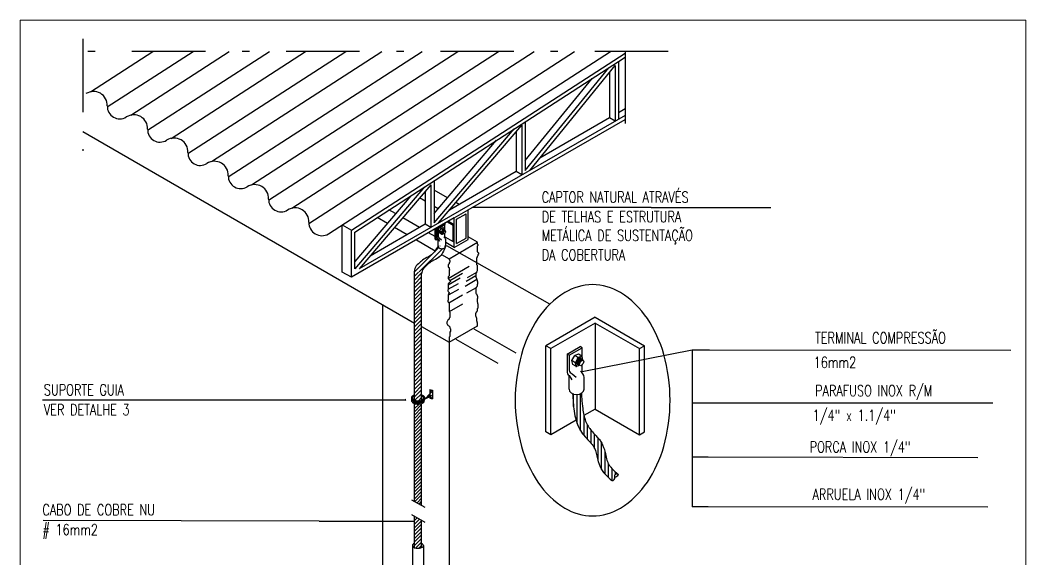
# Model space of a CAD drawing. Header units: inches. Extents: x 462047 to 462370, y 9198028 to 9198209.
# Drawn here: x 462356.12 to 462369.82, y 9198173.68 to 9198181.01 of the extents above; entities that cross this region are included whole.
import ezdxf

# ---------------------------------------------------------------- set-up
doc = ezdxf.new("R2010")
doc.units = ezdxf.units.IN
doc.header["$MEASUREMENT"] = 0
doc.linetypes.add('DASHDOTX2', pattern=[2, 1, -0.5, 0, -0.5])
for name, color, linetype in [('15', 1, 'Continuous'), ('25', 2, 'Continuous'), ('C02', 2, 'Continuous')]:
    doc.layers.add(name, color=color, linetype=linetype)
doc.layers.add('I-LIN_CHAMADA', color=9, linetype='Continuous', lineweight=9)
doc.styles.add('25CL', font='ROMANS.shx', dxfattribs={"height": 2.5})

msp = doc.modelspace()

# ---------------------------------------------------------------- hatches: boundary and pattern name
h = msp.add_hatch()
h.set_pattern_fill('ANSI31', color=256, scale=0.015, style=0)
h.set_pattern_definition([(45, (462286.71007, 9198119.77594), (-0.03367596, 0.03367596), [])])
edge = h.paths.add_edge_path()
edge.add_spline(control_points=[(462361.861, 9198177.823), (462361.883, 9198177.853), (462361.9, 9198177.889), (462361.916, 9198177.926)], knot_values=[0, 0, 0, 0, 1.886403, 1.886403, 1.886403, 1.886403], degree=3, periodic=0)
edge.add_ellipse((462361.866, 9198177.937), major_axis=(-0.0526, 0), ratio=0.708671, start_angle=0, end_angle=180, ccw=False)
edge.add_spline(control_points=[(462361.813, 9198177.937), (462361.801, 9198177.915), (462361.789, 9198177.893), (462361.775, 9198177.872)], knot_values=[0, 0, 0, 0, 1.216225, 1.216225, 1.216225, 1.216225], degree=3, periodic=0)
edge.add_spline(control_points=[(462361.775, 9198177.872), (462361.761, 9198177.851), (462361.723, 9198177.806), (462361.615, 9198177.765), (462361.554, 9198177.703), (462361.517, 9198177.665)], knot_values=[1.216225, 1.216225, 1.216225, 1.216225, 2.495653, 4.199074, 6.793347, 6.793347, 6.793347, 6.793347], degree=3, periodic=0)
edge.add_arc((462361.613, 9198177.593), 0.12, 142.735, 180)
edge.add_line((462361.493, 9198177.593), (462361.493, 9198177.587))
edge.add_line((462361.493, 9198177.587), (462361.592, 9198177.581))
edge.add_arc((462361.709, 9198177.557), 0.12, 142.735, 168.3404, ccw=False)
edge.add_spline(control_points=[(462361.614, 9198177.629), (462361.65, 9198177.666), (462361.711, 9198177.728), (462361.814, 9198177.768), (462361.85, 9198177.807), (462361.861, 9198177.823)], knot_values=[1.886403, 1.886403, 1.886403, 1.886403, 4.480676, 6.184097, 7.189229, 7.189229, 7.189229, 7.189229], degree=3, periodic=0)
h = msp.add_hatch()
h.set_pattern_fill('ANSI31', color=256, scale=0.015, angle=45, style=0)
h.set_pattern_definition([(90, (462286.64865, 9198120.358043), (-0.047625, 1e-17), [])])
edge = h.paths.add_edge_path()
edge.add_spline(control_points=[(462363.8, 9198175.626), (462363.799, 9198175.628), (462363.799, 9198175.63), (462363.792, 9198175.661), (462363.787, 9198175.692), (462363.776, 9198175.768), (462363.772, 9198175.814), (462363.767, 9198175.884), (462363.766, 9198175.908), (462363.764, 9198175.931)], knot_values=[0.035275, 0.035275, 0.035275, 0.035275, 0.144532, 0.144532, 1.839199, 1.839199, 4.284583, 4.284583, 5.471999, 5.471999, 5.471999, 5.471999], degree=3, periodic=0)
edge.add_ellipse((462363.699, 9198175.987), major_axis=(-0.102, 0), ratio=0.708671, start_angle=57.5485, end_angle=129.7624, ccw=False)
edge.add_spline(control_points=[(462363.645, 9198175.926), (462363.65, 9198175.847), (462363.657, 9198175.726), (462363.681, 9198175.605), (462363.692, 9198175.564)], knot_values=[0, 0, 0, 0, 3.980117, 6.065728, 6.065728, 6.065728, 6.065728], degree=3, periodic=0)
edge.add_spline(control_points=[(462363.692, 9198175.564), (462363.704, 9198175.523), (462363.744, 9198175.417), (462363.838, 9198175.31), (462363.979, 9198175.166), (462363.976, 9198174.926), (462364.116, 9198174.798), (462364.181, 9198174.741)], knot_values=[6.065728, 6.065728, 6.065728, 6.065728, 8.162369, 11.726694, 13.110325, 18.108707, 22.283987, 22.283987, 22.283987, 22.283987], degree=3, periodic=0)
edge.add_arc((462364.185, 9198174.776), 0.0351, 264.8281, 380.4869)
edge.add_arc((462364.248, 9198174.8), 0.0323, 49.6337, 200.4869, ccw=False)
edge.add_spline(control_points=[(462364.269, 9198174.824), (462364.26, 9198174.832), (462364.252, 9198174.839), (462364.212, 9198174.875), (462364.184, 9198174.901), (462364.155, 9198174.937), (462364.147, 9198174.946), (462364.138, 9198174.961), (462364.136, 9198174.965), (462364.131, 9198174.975), (462364.128, 9198174.979), (462364.124, 9198174.99), (462364.121, 9198174.996), (462364.111, 9198175.025), (462364.105, 9198175.053), (462364.09, 9198175.118), (462364.082, 9198175.154), (462364.062, 9198175.209), (462364.055, 9198175.225), (462364.043, 9198175.249), (462364.039, 9198175.257), (462364.03, 9198175.273), (462364.024, 9198175.281), (462364.008, 9198175.304), (462363.997, 9198175.317), (462363.98, 9198175.336), (462363.973, 9198175.343), (462363.961, 9198175.356), (462363.955, 9198175.362), (462363.943, 9198175.375), (462363.936, 9198175.382), (462363.91, 9198175.411), (462363.893, 9198175.432), (462363.87, 9198175.462), (462363.863, 9198175.473), (462363.85, 9198175.493), (462363.845, 9198175.503), (462363.833, 9198175.525), (462363.828, 9198175.537), (462363.814, 9198175.574), (462363.806, 9198175.599), (462363.8, 9198175.626)], knot_values=[5.471999, 5.471999, 5.471999, 5.471999, 6.012781, 6.012781, 8.184458, 8.184458, 9.045426, 9.045426, 9.47591, 9.47591, 9.906394, 9.906394, 10.426821, 10.426821, 12.024227, 12.024227, 13.621633, 13.621633, 14.255544, 14.255544, 14.572499, 14.572499, 14.889455, 14.889455, 15.516431, 15.516431, 15.942256, 15.942256, 16.36808, 16.36808, 16.890298, 16.890298, 18.437749, 18.437749, 19.211475, 19.211475, 19.9852, 19.9852, 20.870541, 20.870541, 22.45595, 22.45595, 22.45595, 22.45595], degree=3, periodic=0)
h = msp.add_hatch()
h.set_pattern_fill('ANSI31', color=256, scale=0.0108, style=0)
h.set_pattern_definition([(45, (462286.843524, 9198116.95644), (-0.024246692, 0.024246692), [])])
edge = h.paths.add_edge_path()
edge.add_line((462361.589, 9198174.2), (462361.493, 9198174.255))
edge.add_line((462361.493, 9198174.255), (462361.493, 9198173.828))
edge.add_ellipse((462361.539, 9198173.858), major_axis=(-0.075, 0), ratio=0.509872, start_angle=411.839, end_angle=491.867)
edge.add_line((462361.589, 9198173.829), (462361.589, 9198174.2))

# ---------------------------------------------------------------- linework, layer by layer
at = {"linetype": 'Continuous'}
for p, q in [((462361.493, 9198177.578), (462361.496, 9198177.582)), ((462361.493, 9198177.525), (462361.549, 9198177.582)), ((462361.493, 9198177.472), (462361.589, 9198177.569)), ((462361.493, 9198177.419), (462361.589, 9198177.516)), ((462361.493, 9198177.366), (462361.589, 9198177.463)), ((462361.493, 9198177.313), (462361.589, 9198177.409)), ((462361.493, 9198177.26), (462361.589, 9198177.356)), ((462361.493, 9198177.207), (462361.589, 9198177.303)), ((462361.493, 9198177.154), (462361.589, 9198177.25)), ((462361.493, 9198177.101), (462361.589, 9198177.197)), ((462361.493, 9198177.048), (462361.589, 9198177.144)), ((462361.493, 9198176.995), (462361.589, 9198177.091)), ((462361.493, 9198176.942), (462361.589, 9198177.038)), ((462361.493, 9198176.889), (462361.589, 9198176.985)), ((462361.493, 9198176.836), (462361.589, 9198176.932)), ((462361.493, 9198176.783), (462361.589, 9198176.879)), ((462361.493, 9198176.73), (462361.589, 9198176.826)), ((462361.493, 9198176.677), (462361.589, 9198176.773)), ((462361.493, 9198176.624), (462361.589, 9198176.72)), ((462361.493, 9198176.571), (462361.589, 9198176.667)), ((462361.493, 9198176.518), (462361.589, 9198176.614)), ((462361.493, 9198176.465), (462361.588, 9198176.56)), ((462361.493, 9198176.412), (462361.589, 9198176.507)), ((462361.493, 9198176.358), (462361.589, 9198176.455)), ((462361.493, 9198176.305), (462361.589, 9198176.402)), ((462361.493, 9198176.252), (462361.589, 9198176.349)), ((462361.493, 9198176.199), (462361.589, 9198176.296)), ((462361.493, 9198176.146), (462361.589, 9198176.243)), ((462361.493, 9198176.093), (462361.589, 9198176.19)), ((462361.493, 9198176.04), (462361.589, 9198176.137)), ((462361.493, 9198175.987), (462361.589, 9198176.084)), ((462361.493, 9198175.934), (462361.589, 9198176.031)), ((462361.493, 9198175.881), (462361.589, 9198175.978)), ((462361.499, 9198175.835), (462361.589, 9198175.925)), ((462361.546, 9198175.829), (462361.589, 9198175.872)), ((462361.493, 9198175.776), (462361.505, 9198175.788)), ((462361.493, 9198175.722), (462361.555, 9198175.784))]:
    msp.add_line(p, q, dxfattribs=at)
at = {"color": 0}
for p, q in [((462361.493, 9198175.68), (462361.589, 9198175.776)), ((462361.493, 9198175.634), (462361.589, 9198175.731)), ((462361.493, 9198175.589), (462361.589, 9198175.685)), ((462361.493, 9198175.543), (462361.589, 9198175.64)), ((462361.493, 9198175.498), (462361.589, 9198175.594)), ((462361.493, 9198175.452), (462361.589, 9198175.549)), ((462361.493, 9198175.407), (462361.589, 9198175.503)), ((462361.493, 9198175.361), (462361.589, 9198175.457)), ((462361.493, 9198175.315), (462361.589, 9198175.412)), ((462361.493, 9198175.27), (462361.589, 9198175.366)), ((462361.493, 9198175.224), (462361.589, 9198175.321)), ((462361.493, 9198175.179), (462361.589, 9198175.275)), ((462361.493, 9198175.133), (462361.589, 9198175.23)), ((462361.493, 9198175.088), (462361.589, 9198175.184)), ((462361.493, 9198175.042), (462361.589, 9198175.139)), ((462361.493, 9198174.997), (462361.589, 9198175.093)), ((462361.493, 9198174.951), (462361.589, 9198175.047)), ((462361.493, 9198174.905), (462361.589, 9198175.002)), ((462361.493, 9198174.814), (462361.589, 9198174.911)), ((462361.493, 9198174.769), (462361.589, 9198174.865)), ((462361.493, 9198174.86), (462361.494, 9198174.861)), ((462361.495, 9198174.862), (462361.589, 9198174.956)), ((462361.493, 9198174.723), (462361.589, 9198174.82)), ((462361.493, 9198174.678), (462361.589, 9198174.774)), ((462361.493, 9198174.632), (462361.589, 9198174.729)), ((462361.493, 9198174.587), (462361.589, 9198174.683)), ((462361.493, 9198174.541), (462361.589, 9198174.637)), ((462361.493, 9198174.495), (462361.589, 9198174.592)), ((462361.498, 9198174.456), (462361.589, 9198174.546)), ((462361.527, 9198174.439), (462361.589, 9198174.501)), ((462361.556, 9198174.422), (462361.589, 9198174.455)), ((462361.585, 9198174.406), (462361.589, 9198174.41))]:
    msp.add_line(p, q, dxfattribs=at)
at = {"layer": '15', "color": 1, "linetype": 'DASHDOTX2'}
for p, q in [((462356.977, 9198180.757), (462356.977, 9198179.234)), ((462364.946, 9198180.586), (462356.977, 9198180.586))]:
    msp.add_line(p, q, dxfattribs=at)
at = {"layer": '15', "color": 1}
for p, q in [((462357.08, 9198180.036), (462357.93, 9198180.586)), ((462357.311, 9198179.83), (462358.48, 9198180.586)), ((462357.629, 9198179.719), (462358.968, 9198180.586)), ((462357.86, 9198179.513), (462359.519, 9198180.586)), ((462358.178, 9198179.402), (462360.007, 9198180.586)), ((462358.409, 9198179.196), (462360.557, 9198180.586)), ((462358.727, 9198179.086), (462361.046, 9198180.586)), ((462358.958, 9198178.879), (462361.596, 9198180.586)), ((462359.275, 9198178.769), (462362.084, 9198180.586)), ((462359.507, 9198178.562), (462362.635, 9198180.586)), ((462359.824, 9198178.452), (462363.123, 9198180.586)), ((462360.056, 9198178.245), (462363.673, 9198180.586)), ((462360.32, 9198178.1), (462364.162, 9198180.586)), ((462364.359, 9198180.586), (462364.359, 9198179.604)), ((462360.633, 9198178.152), (462364.359, 9198180.563)), ((462360.679, 9198178.127), (462364.27, 9198180.45)), ((462364.27, 9198180.45), (462364.359, 9198180.507)), ((462364.27, 9198180.45), (462364.27, 9198179.664)), ((462363.001, 9198178.967), (462364.139, 9198180.365)), ((462363.061, 9198178.965), (462364.224, 9198180.395)), ((462364.224, 9198180.395), (462364.224, 9198179.637)), ((462363.001, 9198179.1), (462363.91, 9198180.217)), ((462364.147, 9198180.301), (462364.147, 9198179.682)), ((462364.359, 9198179.804), (462364.27, 9198179.752)), ((462364.359, 9198179.715), (462361.716, 9198178.189)), ((462362.225, 9198178.429), (462364.359, 9198179.661)), ((462363.001, 9198179.629), (462363.001, 9198178.967)), ((462364.147, 9198179.682), (462363.197, 9198179.133)), ((462364.224, 9198179.637), (462364.147, 9198179.682)), ((462356.977, 9198179.494), (462361.493, 9198176.887)), ((462361.761, 9198178.251), (462362.85, 9198179.531)), ((462361.821, 9198178.25), (462362.955, 9198179.583)), ((462362.878, 9198179.493), (462362.878, 9198178.949)), ((462362.955, 9198179.583), (462362.955, 9198178.904)), ((462361.761, 9198178.377), (462362.611, 9198179.377)), ((462362.878, 9198178.949), (462361.97, 9198178.424)), ((462362.955, 9198178.904), (462362.878, 9198178.949)), ((462361.761, 9198178.827), (462361.761, 9198178.251)), ((462361.63, 9198178.742), (462360.679, 9198177.626)), ((462361.716, 9198178.771), (462360.739, 9198177.625)), ((462361.639, 9198178.68), (462361.639, 9198178.233)), ((462361.716, 9198178.771), (462361.716, 9198178.189)), ((462361.944, 9198178.592), (462361.761, 9198178.697)), ((462361.443, 9198178.621), (462360.679, 9198177.725)), ((462361.639, 9198178.546), (462361.562, 9198178.591)), ((462361.235, 9198178.377), (462361.142, 9198178.43)), ((462361.817, 9198178.443), (462361.761, 9198178.476)), ((462362.033, 9198178.319), (462362.225, 9198178.429)), ((462362.102, 9198178.501), (462362.057, 9198178.527)), ((462362.225, 9198178.026), (462362.225, 9198178.429)), ((462364.714, 9198178.461), (462362.28, 9198178.461)), ((462364.714, 9198178.461), (462366.345, 9198178.461)), ((462362.033, 9198178.319), (462360.633, 9198177.51)), ((462360.986, 9198178.328), (462361.125, 9198178.248)), ((462361.561, 9198178.188), (462361.332, 9198178.321)), ((462362.033, 9198177.916), (462362.033, 9198178.319)), ((462362.064, 9198178.301), (462362.194, 9198178.376)), ((462362.064, 9198177.969), (462362.064, 9198178.301)), ((462362.194, 9198178.044), (462362.194, 9198178.376)), ((462360.51, 9198177.581), (462360.51, 9198178.223)), ((462360.51, 9198178.223), (462360.633, 9198178.152)), ((462360.633, 9198177.51), (462360.633, 9198178.152)), ((462360.679, 9198177.626), (462360.679, 9198178.127)), ((462361.716, 9198178.189), (462360.739, 9198177.625)), ((462361.639, 9198178.233), (462360.888, 9198177.8)), ((462361.222, 9198178.192), (462361.395, 9198178.092)), ((462361.716, 9198178.189), (462361.639, 9198178.233)), ((462361.518, 9198178.021), (462361.775, 9198177.872)), ((462361.775, 9198178.065), (462361.684, 9198178.117)), ((462361.802, 9198178.049), (462361.788, 9198178.057)), ((462361.964, 9198177.764), (462362.352, 9198177.988)), ((462362.033, 9198177.916), (462362.225, 9198178.026)), ((462362.064, 9198177.969), (462362.194, 9198178.044)), ((462362.352, 9198177.988), (462362.225, 9198178.061)), ((462362.347, 9198177.986), (462362.347, 9198177.964)), ((462362.033, 9198177.916), (462361.919, 9198177.982)), ((462362.347, 9198177.964), (462362.351, 9198177.96)), ((462362.351, 9198177.938), (462362.347, 9198177.935)), ((462362.347, 9198177.935), (462362.347, 9198177.856)), ((462362.347, 9198177.856), (462362.354, 9198177.852)), ((462362.351, 9198177.96), (462362.354, 9198177.957)), ((462362.354, 9198177.945), (462362.351, 9198177.938)), ((462362.354, 9198177.957), (462362.354, 9198177.945)), ((462362.354, 9198177.852), (462362.357, 9198177.849)), ((462362.357, 9198177.849), (462362.357, 9198177.846)), ((462361.861, 9198177.823), (462361.964, 9198177.764)), ((462361.966, 9198177.76), (462361.966, 9198177.754)), ((462361.966, 9198177.754), (462361.969, 9198177.747)), ((462361.969, 9198177.713), (462361.966, 9198177.709)), ((462361.969, 9198177.747), (462361.969, 9198177.744)), ((462361.969, 9198177.744), (462361.972, 9198177.741)), ((462361.972, 9198177.716), (462361.969, 9198177.713)), ((462361.972, 9198177.741), (462361.972, 9198177.716)), ((462362.341, 9198177.779), (462362.338, 9198177.773)), ((462362.338, 9198177.773), (462362.338, 9198177.684)), ((462362.344, 9198177.782), (462362.341, 9198177.779)), ((462362.347, 9198177.795), (462362.344, 9198177.782)), ((462362.357, 9198177.802), (462362.347, 9198177.795)), ((462362.357, 9198177.846), (462362.36, 9198177.846)), ((462362.36, 9198177.821), (462362.357, 9198177.814)), ((462362.357, 9198177.814), (462362.357, 9198177.802)), ((462362.36, 9198177.846), (462362.363, 9198177.843)), ((462362.363, 9198177.827), (462362.36, 9198177.821)), ((462362.363, 9198177.843), (462362.363, 9198177.827)), ((462360.633, 9198177.51), (462360.51, 9198177.581)), ((462361.493, 9198176.528), (462361.493, 9198177.593)), ((462361.956, 9198177.684), (462361.953, 9198177.681)), ((462361.953, 9198177.681), (462361.953, 9198177.649)), ((462361.953, 9198177.496), (462362.239, 9198177.662)), ((462361.953, 9198177.649), (462361.959, 9198177.646)), ((462361.963, 9198177.693), (462361.956, 9198177.687)), ((462361.956, 9198177.687), (462361.956, 9198177.684)), ((462361.959, 9198177.646), (462361.959, 9198177.643)), ((462361.959, 9198177.643), (462361.963, 9198177.643)), ((462361.966, 9198177.703), (462361.963, 9198177.703)), ((462361.963, 9198177.703), (462361.963, 9198177.693)), ((462361.963, 9198177.643), (462361.963, 9198177.62)), ((462361.963, 9198177.62), (462361.969, 9198177.617)), ((462361.966, 9198177.598), (462361.963, 9198177.592)), ((462361.963, 9198177.592), (462361.963, 9198177.528)), ((462361.966, 9198177.709), (462361.966, 9198177.703)), ((462361.969, 9198177.608), (462361.966, 9198177.601)), ((462361.966, 9198177.601), (462361.966, 9198177.598)), ((462361.969, 9198177.617), (462361.969, 9198177.608)), ((462362.338, 9198177.576), (462362.211, 9198177.502)), ((462362.338, 9198177.576), (462362.335, 9198177.573)), ((462362.338, 9198177.684), (462362.341, 9198177.681)), ((462362.341, 9198177.589), (462362.338, 9198177.582)), ((462362.338, 9198177.582), (462362.338, 9198177.576)), ((462362.341, 9198177.681), (462362.347, 9198177.674)), ((462362.347, 9198177.598), (462362.341, 9198177.589)), ((462362.347, 9198177.674), (462362.347, 9198177.598)), ((462361.589, 9198176.49), (462361.589, 9198177.569)), ((462361.956, 9198177.522), (462361.953, 9198177.515)), ((462361.953, 9198177.515), (462361.953, 9198177.49)), ((462361.953, 9198177.407), (462362.115, 9198177.501)), ((462361.953, 9198177.49), (462361.959, 9198177.487)), ((462361.963, 9198177.528), (462361.956, 9198177.522)), ((462361.959, 9198177.487), (462361.959, 9198177.484)), ((462361.959, 9198177.484), (462361.963, 9198177.48)), ((462361.963, 9198177.48), (462361.963, 9198177.474)), ((462361.963, 9198177.474), (462361.969, 9198177.471)), ((462361.969, 9198177.439), (462361.963, 9198177.436)), ((462361.963, 9198177.436), (462361.963, 9198177.433)), ((462361.969, 9198177.471), (462361.972, 9198177.468)), ((462361.972, 9198177.442), (462361.969, 9198177.439)), ((462361.972, 9198177.468), (462362.144, 9198177.567)), ((462361.972, 9198177.468), (462361.978, 9198177.461)), ((462361.975, 9198177.449), (462361.972, 9198177.442)), ((462361.982, 9198177.452), (462361.975, 9198177.449)), ((462361.978, 9198177.461), (462361.978, 9198177.458)), ((462361.978, 9198177.458), (462361.982, 9198177.458)), ((462361.982, 9198177.458), (462361.982, 9198177.452)), ((462362.343, 9198177.479), (462362.182, 9198177.386)), ((462362.328, 9198177.528), (462362.198, 9198177.453)), ((462362.332, 9198177.566), (462362.328, 9198177.563)), ((462362.328, 9198177.563), (462362.328, 9198177.509)), ((462362.328, 9198177.509), (462362.332, 9198177.506)), ((462362.335, 9198177.573), (462362.332, 9198177.566)), ((462362.332, 9198177.506), (462362.338, 9198177.5)), ((462362.338, 9198177.5), (462362.338, 9198177.487)), ((462362.338, 9198177.487), (462362.341, 9198177.48)), ((462362.341, 9198177.48), (462362.344, 9198177.477)), ((462362.344, 9198177.477), (462362.344, 9198177.471)), ((462362.344, 9198177.471), (462362.347, 9198177.468)), ((462362.347, 9198177.468), (462362.347, 9198177.455)), ((462362.347, 9198177.455), (462362.351, 9198177.452)), ((462362.351, 9198177.452), (462362.351, 9198177.417)), ((462361.95, 9198177.344), (462361.947, 9198177.337)), ((462361.947, 9198177.337), (462361.947, 9198177.325)), ((462361.947, 9198177.325), (462361.953, 9198177.315)), ((462361.953, 9198177.347), (462361.95, 9198177.344)), ((462361.953, 9198177.347), (462362.09, 9198177.426)), ((462361.956, 9198177.426), (462361.953, 9198177.42)), ((462361.953, 9198177.42), (462361.953, 9198177.347)), ((462361.953, 9198177.315), (462361.953, 9198177.312)), ((462361.953, 9198177.312), (462361.959, 9198177.306)), ((462361.963, 9198177.433), (462361.956, 9198177.43)), ((462361.956, 9198177.43), (462361.956, 9198177.426)), ((462361.959, 9198177.306), (462361.963, 9198177.302)), ((462361.963, 9198177.302), (462361.963, 9198177.296)), ((462361.964, 9198177.274), (462362.096, 9198177.35)), ((462362.332, 9198177.369), (462362.201, 9198177.294)), ((462362.332, 9198177.369), (462362.328, 9198177.366)), ((462362.328, 9198177.366), (462362.328, 9198177.293)), ((462362.338, 9198177.376), (462362.332, 9198177.369)), ((462362.341, 9198177.382), (462362.338, 9198177.379)), ((462362.338, 9198177.379), (462362.338, 9198177.376)), ((462362.344, 9198177.388), (462362.341, 9198177.382)), ((462362.347, 9198177.395), (462362.344, 9198177.388)), ((462362.351, 9198177.417), (462362.347, 9198177.414)), ((462362.347, 9198177.414), (462362.347, 9198177.395)), ((462361.953, 9198177.201), (462361.947, 9198177.197)), ((462361.947, 9198177.197), (462361.947, 9198177.182)), ((462361.947, 9198177.182), (462361.95, 9198177.175)), ((462361.95, 9198177.175), (462361.953, 9198177.172)), ((462361.956, 9198177.28), (462361.953, 9198177.271)), ((462361.953, 9198177.271), (462361.953, 9198177.201)), ((462361.953, 9198177.172), (462361.956, 9198177.169)), ((462361.959, 9198177.29), (462361.956, 9198177.287)), ((462361.956, 9198177.287), (462361.956, 9198177.28)), ((462361.956, 9198177.169), (462361.959, 9198177.163)), ((462361.963, 9198177.296), (462361.959, 9198177.29)), ((462361.959, 9198177.164), (462362.144, 9198177.271)), ((462361.959, 9198177.163), (462361.963, 9198177.159)), ((462362.328, 9198177.293), (462362.332, 9198177.287)), ((462362.332, 9198177.287), (462362.335, 9198177.283)), ((462362.335, 9198177.283), (462362.338, 9198177.28)), ((462362.338, 9198177.28), (462362.338, 9198177.274)), ((462362.338, 9198177.274), (462362.341, 9198177.274)), ((462362.341, 9198177.274), (462362.347, 9198177.267)), ((462362.347, 9198177.267), (462362.347, 9198177.255)), ((462362.347, 9198177.255), (462362.351, 9198177.252)), ((462362.351, 9198177.223), (462362.347, 9198177.223)), ((462362.347, 9198177.223), (462362.347, 9198177.175)), ((462362.347, 9198177.175), (462362.351, 9198177.169)), ((462362.351, 9198177.252), (462362.351, 9198177.223)), ((462362.351, 9198177.169), (462362.351, 9198177.153)), ((462361.963, 9198177.159), (462361.963, 9198177.051)), ((462361.963, 9198177.051), (462361.969, 9198177.042)), ((462361.967, 9198177.045), (462362.15, 9198177.15)), ((462361.969, 9198177.042), (462361.975, 9198177.035)), ((462361.975, 9198177.035), (462361.975, 9198176.969)), ((462362.335, 9198177.035), (462362.328, 9198177.029)), ((462362.328, 9198177.029), (462362.328, 9198177.023)), ((462362.338, 9198177.035), (462362.335, 9198177.035)), ((462362.341, 9198177.045), (462362.338, 9198177.042)), ((462362.338, 9198177.042), (462362.338, 9198177.035)), ((462362.344, 9198177.048), (462362.341, 9198177.045)), ((462362.347, 9198177.067), (462362.344, 9198177.067)), ((462362.344, 9198177.067), (462362.344, 9198177.048)), ((462362.351, 9198177.086), (462362.347, 9198177.08)), ((462362.347, 9198177.08), (462362.347, 9198177.067)), ((462362.351, 9198177.153), (462362.354, 9198177.15)), ((462362.354, 9198177.089), (462362.351, 9198177.086)), ((462362.354, 9198177.15), (462362.354, 9198177.143)), ((462362.354, 9198177.143), (462362.357, 9198177.14)), ((462362.357, 9198177.102), (462362.354, 9198177.096)), ((462362.354, 9198177.096), (462362.354, 9198177.089)), ((462362.357, 9198177.14), (462362.357, 9198177.102)), ((462361.937, 9198176.908), (462361.934, 9198176.899)), ((462361.934, 9198176.899), (462361.934, 9198176.88)), ((462361.943, 9198176.918), (462361.937, 9198176.908)), ((462361.947, 9198176.927), (462361.943, 9198176.918)), ((462361.953, 9198176.93), (462361.947, 9198176.927)), ((462361.963, 9198176.94), (462361.953, 9198176.93)), ((462361.969, 9198176.959), (462361.963, 9198176.953)), ((462361.963, 9198176.953), (462361.963, 9198176.94)), ((462361.972, 9198176.965), (462361.969, 9198176.959)), ((462361.975, 9198176.969), (462361.972, 9198176.965)), ((462362.328, 9198177.023), (462362.325, 9198177.019)), ((462362.325, 9198177.019), (462362.325, 9198176.984)), ((462362.325, 9198176.984), (462362.328, 9198176.981)), ((462362.328, 9198176.981), (462362.328, 9198176.975)), ((462362.328, 9198176.975), (462362.332, 9198176.969)), ((462362.332, 9198176.969), (462362.332, 9198176.965)), ((462362.332, 9198176.965), (462362.335, 9198176.959)), ((462362.335, 9198176.959), (462362.335, 9198176.927)), ((462362.335, 9198176.927), (462362.338, 9198176.921)), ((462362.338, 9198176.921), (462362.338, 9198176.918)), ((462362.338, 9198176.918), (462362.341, 9198176.911)), ((462362.341, 9198176.911), (462362.341, 9198176.899)), ((462362.341, 9198176.899), (462362.344, 9198176.895)), ((462362.344, 9198176.895), (462362.344, 9198176.886)), ((462361.589, 9198176.841), (462361.963, 9198176.625)), ((462361.934, 9198176.88), (462361.937, 9198176.87)), ((462361.937, 9198176.87), (462361.943, 9198176.864)), ((462361.943, 9198176.864), (462361.947, 9198176.861)), ((462361.947, 9198176.861), (462361.953, 9198176.854)), ((462361.953, 9198176.854), (462361.959, 9198176.848)), ((462361.959, 9198176.848), (462361.963, 9198176.845)), ((462361.963, 9198176.625), (462362.351, 9198176.849)), ((462361.963, 9198176.845), (462361.969, 9198176.841)), ((462361.969, 9198176.841), (462361.972, 9198176.835)), ((462361.972, 9198176.835), (462361.972, 9198176.832)), ((462361.972, 9198176.832), (462361.975, 9198176.829)), ((462361.975, 9198176.829), (462361.975, 9198176.822)), ((462361.975, 9198176.822), (462361.978, 9198176.813)), ((462361.982, 9198176.778), (462361.975, 9198176.765)), ((462361.975, 9198176.765), (462361.975, 9198176.705)), ((462361.978, 9198176.813), (462361.982, 9198176.81)), ((462361.982, 9198176.81), (462361.982, 9198176.778)), ((462362.302, 9198176.81), (462362.872, 9198176.481)), ((462362.344, 9198176.886), (462362.347, 9198176.883)), ((462362.347, 9198176.883), (462362.347, 9198176.838)), ((462361.966, 9198176.689), (462361.963, 9198176.686)), ((462361.963, 9198176.686), (462361.963, 9198176.625)), ((462361.969, 9198176.698), (462361.966, 9198176.695)), ((462361.966, 9198176.695), (462361.966, 9198176.689)), ((462361.972, 9198176.705), (462361.969, 9198176.698)), ((462361.975, 9198176.705), (462361.972, 9198176.705)), ((462362.057, 9198176.669), (462362.628, 9198176.34)), ((462361.493, 9198175.837), (462361.493, 9198176.528)), ((462361.589, 9198175.838), (462361.589, 9198176.49)), ((462365.271, 9198176.518), (462365.271, 9198174.386)), ((462365.509, 9198176.518), (462365.271, 9198176.518)), ((462356.429, 9198175.842), (462361.375, 9198175.84)), ((462365.509, 9198175.798), (462365.271, 9198175.798)), ((462361.493, 9198174.862), (462361.493, 9198175.792)), ((462361.589, 9198174.825), (462361.589, 9198175.792)), ((462365.489, 9198175.062), (462365.271, 9198175.062)), ((462361.493, 9198174.459), (462361.493, 9198174.862)), ((462361.589, 9198174.403), (462361.589, 9198174.825)), ((462361.454, 9198174.481), (462361.633, 9198174.378)), ((462365.489, 9198174.386), (462365.271, 9198174.386)), ((462361.454, 9198174.278), (462361.633, 9198174.175)), ((462361.454, 9198174.278), (462361.633, 9198174.175)), ((462361.493, 9198173.828), (462361.493, 9198174.255)), ((462361.589, 9198173.829), (462361.589, 9198174.2))]:
    msp.add_line(p, q, dxfattribs=at)
at = {"layer": '15'}
for p, q in [((462361.943, 9198178.266), (462362.02, 9198178.222)), ((462361.956, 9198178.274), (462362.033, 9198178.23)), ((462361.775, 9198178.03), (462361.775, 9198178.169)), ((462361.788, 9198178.022), (462361.788, 9198178.177)), ((462361.904, 9198178.244), (462361.904, 9198178.228)), ((462362.02, 9198178.222), (462362.033, 9198178.23)), ((462362.02, 9198177.997), (462362.02, 9198178.222)), ((462362.033, 9198178.005), (462362.033, 9198178.23)), ((462361.775, 9198178.03), (462361.788, 9198178.022)), ((462361.788, 9198178.022), (462361.811, 9198178.035)), ((462361.905, 9198178.063), (462362.02, 9198177.997)), ((462362.02, 9198177.997), (462362.033, 9198178.005)), ((462363.336, 9198177.145), (462361.934, 9198177.941)), ((462361.059, 9198177.137), (462361.059, 9198170.502)), ((462361.963, 9198176.625), (462361.963, 9198170.05)), ((462365.271, 9198176.518), (462363.774, 9198176.225)), ((462369.612, 9198176.514), (462365.509, 9198176.518)), ((462361.375, 9198175.84), (462361.364, 9198175.846)), ((462361.375, 9198175.84), (462361.365, 9198175.834)), ((462369.368, 9198175.794), (462365.509, 9198175.798)), ((462369.161, 9198175.051), (462365.489, 9198175.062)), ((462369.298, 9198174.381), (462365.489, 9198174.386)), ((462360.193, 9198174.19), (462356.437, 9198174.2)), ((462360.193, 9198174.19), (462361.493, 9198174.19))]:
    msp.add_line(p, q, dxfattribs=at)
msp.add_lwpolyline([(462363.918, 9198177.41, 0.139443), (462363.539, 9198177.302, 0.107104), (462363.172, 9198176.948, 0.080014), (462362.949, 9198176.461, 0.067711), (462362.864, 9198175.835, 0.067711), (462362.949, 9198175.208, 0.080014), (462363.172, 9198174.721, 0.107104), (462363.539, 9198174.367, 0.139443), (462363.918, 9198174.26, 0.139443), (462364.297, 9198174.367, 0.107104), (462364.663, 9198174.721, 0.080014), (462364.886, 9198175.208, 0.067711), (462364.972, 9198175.835, 0.067711), (462364.886, 9198176.461, 0.080014), (462364.663, 9198176.948, 0.107104), (462364.297, 9198177.302, 0.139443)], format="xyb", close=True, dxfattribs=at)
at = {"layer": '15', "color": 1}
for centre, radius, start, end in [((462357.122, 9198179.852), 0.189, 357.5404, 122.4596), ((462357.479, 9198179.836), 0.168, 177.5404, 302.4596), ((462357.671, 9198179.535), 0.189, 357.5404, 122.4596), ((462358.028, 9198179.519), 0.168, 177.5404, 302.4596), ((462358.22, 9198179.218), 0.189, 357.5404, 122.4596), ((462358.577, 9198179.202), 0.168, 177.5404, 302.4596), ((462358.769, 9198178.901), 0.189, 357.5404, 122.4596), ((462359.126, 9198178.886), 0.168, 177.5404, 302.4596), ((462359.318, 9198178.584), 0.189, 357.5404, 122.4596), ((462359.675, 9198178.569), 0.168, 177.5404, 302.4596), ((462359.867, 9198178.267), 0.189, 357.5404, 122.4596), ((462360.232, 9198178.254), 0.177, 178.2733, 299.7876), ((462361.613, 9198177.593), 0.12, 142.735, 180), ((462361.709, 9198177.557), 0.12, 142.735, 180)]:
    msp.add_arc(centre, radius, start, end, dxfattribs=at)
at = {"layer": '15'}
for centre, radius, start, end in [((462364.185, 9198174.776), 0.0351, 264.8281, 20.4869), ((462364.248, 9198174.8), 0.0323, 47.8349, 200.4869), ((462364.205, 9198174.864), 0.0761, 279.823, 328.4989)]:
    msp.add_arc(centre, radius, start, end, dxfattribs=at)
for centre, major_axis, start_param, end_param in [((462361.884, 9198178.132), (-0.0132, -0.019), 3.158868, 6.283185), ((462361.889, 9198178.129), (-0.0132, -0.019), 3.158868, 6.283185), ((462361.895, 9198178.126), (-0.0132, -0.019), 3.158868, 6.283185), ((462363.734, 9198176.365), (0.0257, 0.0369), 0.017275, 3.141593), ((462363.745, 9198176.359), (0.0257, 0.0369), 0.017275, 3.141593), ((462363.755, 9198176.353), (0.0257, 0.0369), 0.017275, 3.141593)]:
    msp.add_ellipse(centre, major_axis=major_axis, ratio=0.281547, start_param=start_param, end_param=end_param, dxfattribs=at)
at = {"layer": '15', "color": 1}
for points in [[(462361.813, 9198177.937), (462361.725, 9198177.817), (462361.636, 9198177.766), (462361.517, 9198177.665)], [(462361.916, 9198177.926), (462361.821, 9198177.78), (462361.732, 9198177.73), (462361.614, 9198177.629)]]:
    msp.add_spline(points, degree=3, dxfattribs=at)
at = {"layer": '15'}
for points, knots in [([(462363.764, 9198175.933), (462363.766, 9198175.909), (462363.767, 9198175.885), (462363.772, 9198175.814), (462363.776, 9198175.768), (462363.787, 9198175.692), (462363.792, 9198175.661), (462363.805, 9198175.603), (462363.813, 9198175.576), (462363.828, 9198175.537), (462363.833, 9198175.525), (462363.845, 9198175.503), (462363.85, 9198175.493), (462363.863, 9198175.473), (462363.87, 9198175.462), (462363.893, 9198175.432), (462363.91, 9198175.411), (462363.936, 9198175.382), (462363.943, 9198175.375), (462363.955, 9198175.362), (462363.961, 9198175.356), (462363.973, 9198175.343), (462363.98, 9198175.336), (462363.997, 9198175.317), (462364.008, 9198175.304), (462364.024, 9198175.281), (462364.03, 9198175.273), (462364.039, 9198175.257), (462364.043, 9198175.249), (462364.055, 9198175.225), (462364.062, 9198175.209), (462364.082, 9198175.154), (462364.09, 9198175.118), (462364.105, 9198175.053), (462364.111, 9198175.025), (462364.121, 9198174.996), (462364.124, 9198174.99), (462364.128, 9198174.979), (462364.131, 9198174.975), (462364.136, 9198174.965), (462364.138, 9198174.961), (462364.147, 9198174.946), (462364.155, 9198174.937), (462364.184, 9198174.901), (462364.212, 9198174.875), (462364.252, 9198174.839), (462364.261, 9198174.831), (462364.269, 9198174.824)], [0, 0, 0, 0, 1.222692, 1.222692, 3.668075, 3.668075, 5.362742, 5.362742, 7.057409, 7.057409, 7.942749, 7.942749, 8.716475, 8.716475, 9.4902, 9.4902, 11.037651, 11.037651, 11.559869, 11.559869, 11.985694, 11.985694, 12.411519, 12.411519, 13.038495, 13.038495, 13.35545, 13.35545, 13.672406, 13.672406, 14.306317, 14.306317, 15.903722, 15.903722, 17.501128, 17.501128, 18.021555, 18.021555, 18.452039, 18.452039, 18.882523, 18.882523, 19.743491, 19.743491, 21.915168, 21.915168, 22.472242, 22.472242, 22.472242, 22.472242]), ([(462363.645, 9198175.926), (462363.65, 9198175.847), (462363.66, 9198175.684), (462363.716, 9198175.449), (462363.838, 9198175.31), (462363.979, 9198175.166), (462363.976, 9198174.926), (462364.116, 9198174.798), (462364.181, 9198174.741)], [0, 0, 0, 0, 3.980117, 8.162369, 11.726694, 13.110325, 18.108707, 22.283987, 22.283987, 22.283987, 22.283987])]:
    msp.add_open_spline(points, degree=3, knots=knots, dxfattribs=at)
at = {"layer": '25', "ltscale": 1.6}
for p, q in [((462361.799, 9198178.184), (462361.891, 9198178.236)), ((462361.813, 9198178.175), (462361.799, 9198178.184)), ((462361.799, 9198178.184), (462361.799, 9198178.062)), ((462361.813, 9198178.175), (462361.905, 9198178.228)), ((462361.813, 9198178.175), (462361.813, 9198178.071)), ((462361.905, 9198178.228), (462361.891, 9198178.236)), ((462361.905, 9198178.167), (462361.905, 9198178.228)), ((462361.813, 9198178.032), (462361.833, 9198178.002)), ((462361.834, 9198178.045), (462361.862, 9198178.021)), ((462361.905, 9198178.051), (462361.905, 9198178.108)), ((462363.57, 9198176.464), (462363.747, 9198176.566)), ((462363.597, 9198176.448), (462363.774, 9198176.55)), ((462363.774, 9198176.55), (462363.747, 9198176.566)), ((462363.774, 9198176.432), (462363.774, 9198176.55)), ((462363.597, 9198176.448), (462363.57, 9198176.464)), ((462363.57, 9198176.464), (462363.57, 9198176.229)), ((462363.597, 9198176.448), (462363.597, 9198176.245)), ((462363.774, 9198176.208), (462363.774, 9198176.318)), ((462363.597, 9198176.171), (462363.636, 9198176.112)), ((462363.638, 9198176.196), (462363.692, 9198176.149))]:
    msp.add_line(p, q, dxfattribs=at)
at = {"layer": '25'}
for p, q in [((462361.833, 9198178.138), (462361.854, 9198178.173)), ((462361.855, 9198178.125), (462361.833, 9198178.138)), ((462361.838, 9198178.111), (462361.833, 9198178.138)), ((462361.88, 9198178.182), (462361.854, 9198178.173)), ((462361.875, 9198178.161), (462361.854, 9198178.173)), ((462361.903, 9198178.169), (462361.88, 9198178.182)), ((462361.891, 9198178.153), (462361.891, 9198178.15)), ((462361.897, 9198178.151), (462361.896, 9198178.146)), ((462361.903, 9198178.148), (462361.902, 9198178.143)), ((462361.909, 9198178.143), (462361.905, 9198178.166)), ((462361.908, 9198178.145), (462361.908, 9198178.142)), ((462361.813, 9198177.937), (462361.813, 9198178.032)), ((462361.862, 9198178.098), (462361.838, 9198178.111)), ((462361.888, 9198178.105), (462361.865, 9198178.097)), ((462361.871, 9198178.114), (462361.876, 9198178.116)), ((462361.876, 9198178.11), (462361.881, 9198178.113)), ((462361.882, 9198178.107), (462361.887, 9198178.11)), ((462361.919, 9198177.937), (462361.919, 9198178.02)), ((462363.953, 9198176.967), (462363.28, 9198176.579)), ((462363.953, 9198176.967), (462364.625, 9198176.579)), ((462363.953, 9198176.887), (462363.35, 9198176.539)), ((462363.953, 9198176.887), (462363.953, 9198175.714)), ((462363.953, 9198176.887), (462364.555, 9198176.539)), ((462363.28, 9198175.407), (462363.28, 9198176.579)), ((462363.35, 9198176.539), (462363.28, 9198176.579)), ((462363.35, 9198175.367), (462363.35, 9198176.539)), ((462364.555, 9198176.539), (462364.625, 9198176.579)), ((462364.555, 9198175.367), (462364.555, 9198176.539)), ((462364.625, 9198175.407), (462364.625, 9198176.579)), ((462363.636, 9198176.375), (462363.676, 9198176.444)), ((462363.677, 9198176.351), (462363.636, 9198176.375)), ((462363.646, 9198176.324), (462363.636, 9198176.375)), ((462363.726, 9198176.462), (462363.676, 9198176.444)), ((462363.717, 9198176.42), (462363.676, 9198176.444)), ((462363.771, 9198176.436), (462363.726, 9198176.462)), ((462363.748, 9198176.406), (462363.747, 9198176.398)), ((462363.759, 9198176.402), (462363.758, 9198176.392)), ((462363.77, 9198176.396), (462363.769, 9198176.386)), ((462363.783, 9198176.385), (462363.775, 9198176.43)), ((462363.781, 9198176.389), (462363.78, 9198176.384)), ((462363.691, 9198176.298), (462363.646, 9198176.324)), ((462363.741, 9198176.312), (462363.698, 9198176.297)), ((462363.708, 9198176.328), (462363.718, 9198176.334)), ((462363.719, 9198176.322), (462363.729, 9198176.328)), ((462363.73, 9198176.316), (462363.74, 9198176.322)), ((462363.597, 9198175.987), (462363.597, 9198176.17)), ((462363.801, 9198175.987), (462363.801, 9198176.147)), ((462361.703, 9198175.981), (462361.703, 9198175.863)), ((462361.627, 9198175.852), (462361.722, 9198175.894)), ((462361.722, 9198175.9), (462361.63, 9198175.861)), ((462363.953, 9198175.714), (462363.8, 9198175.626)), ((462363.953, 9198175.714), (462364.555, 9198175.367)), ((462363.692, 9198175.564), (462363.35, 9198175.367)), ((462363.35, 9198175.367), (462363.28, 9198175.407)), ((462364.555, 9198175.367), (462364.625, 9198175.407)), ((462361.464, 9198173.858), (462361.464, 9198172.85)), ((462361.614, 9198173.858), (462361.614, 9198172.85))]:
    msp.add_line(p, q, dxfattribs=at)
for centre, radius, start, end in [((462361.821, 9198178.169), 0.0549, 307.9969, 352.0248), ((462361.829, 9198178.107), 0.0319, 345.5818, 36.1065), ((462361.879, 9198178.193), 0.0318, 263.8108, 314.501), ((462361.901, 9198178.165), 0.00411, 10.8846, 60), ((462361.905, 9198178.142), 0.00411, 359.1317, 10.8846), ((462361.864, 9198178.101), 0.00411, 240, 289.1165), ((462361.886, 9198178.109), 0.00411, 289.1165, 296.2919), ((462361.855, 9198178.011), 0.0645, 8.2416, 53.8328), ((462363.612, 9198176.435), 0.106, 307.9969, 352.0248), ((462363.628, 9198176.315), 0.0618, 345.5818, 36.1065), ((462363.724, 9198176.482), 0.0616, 263.8108, 314.501), ((462363.767, 9198176.429), 0.00797, 10.8846, 60), ((462363.776, 9198176.383), 0.00797, 359.1317, 10.8846), ((462363.695, 9198176.304), 0.00797, 240, 289.1165), ((462363.739, 9198176.32), 0.00797, 289.1165, 296.2919), ((462363.678, 9198176.129), 0.125, 8.2416, 53.8328)]:
    msp.add_arc(centre, radius, start, end, dxfattribs=at)
at = {"layer": '25', "ltscale": 1.6}
for centre, radius, start, end in [((462361.842, 9198178.064), 0.0431, 181.9565, 227.0468), ((462361.854, 9198178.083), 0.0431, 197.037, 242.1272), ((462363.653, 9198176.232), 0.0835, 181.9565, 227.0468), ((462363.677, 9198176.269), 0.0835, 197.037, 242.1272)]:
    msp.add_arc(centre, radius, start, end, dxfattribs=at)
at = {"layer": '25'}
for centre, major_axis, ratio, start_param, end_param in [((462361.884, 9198178.132), (0.0179, 0.0309), 0.500279, 5.414719, 10.426914), ((462361.884, 9198178.132), (-0.0117, -0.0203), 0.500279, 2.686448, 6.55275), ((462363.734, 9198176.365), (0.0346, 0.06), 0.500279, -0.868466, 4.143729), ((462363.734, 9198176.365), (0.0227, 0.0393), 0.500279, -0.455145, 3.411157), ((462361.54, 9198175.867), (-0.075, 0), 0.509872, -0.88586, 0.969434), ((462361.54, 9198175.837), (0.075, 0), 0.509872, 3.145857, 4.111026), ((462361.54, 9198175.867), (-0.075, 0), 0.509872, 0.991409, 4.001308), ((462361.54, 9198175.837), (0.075, 0), 0.509872, 4.133002, 6.275309), ((462361.539, 9198173.858), (-0.075, 0), 0.509872, 5.378424, 10.264857)]:
    msp.add_ellipse(centre, major_axis=major_axis, ratio=ratio, start_param=start_param, end_param=end_param, dxfattribs=at)
for centre, major_axis in [((462361.901, 9198178.122), (-0.011, -0.0191)), ((462363.768, 9198176.345), (-0.0213, -0.037))]:
    msp.add_ellipse(centre, major_axis=major_axis, ratio=0.509483, dxfattribs=at)
at = {"layer": '25', "linetype": 'Continuous'}
for centre, major_axis, start_param, end_param in [((462361.866, 9198177.937), (-0.0526, 0), 0, 3.141593), ((462363.699, 9198175.987), (0.102, 0), 3.141593, 6.283185)]:
    msp.add_ellipse(centre, major_axis=major_axis, ratio=0.708671, start_param=start_param, end_param=end_param, dxfattribs=at)
at = {"layer": '25'}
for points, knots in [([(462361.465, 9198175.897), (462361.465, 9198175.897), (462361.464, 9198175.896), (462361.458, 9198175.89), (462361.454, 9198175.884), (462361.449, 9198175.87), (462361.45, 9198175.862), (462361.455, 9198175.848), (462361.459, 9198175.842), (462361.47, 9198175.832), (462361.475, 9198175.829), (462361.488, 9198175.823)], [5.761933, 5.761933, 5.761933, 5.761933, 5.79585, 5.79585, 6.130508, 6.130508, 6.465166, 6.465166, 6.799823, 6.799823, 7.084903, 7.084903, 7.084903, 7.084903]), ([(462361.452, 9198175.855), (462361.452, 9198175.855), (462361.452, 9198175.855), (462361.452, 9198175.855), (462361.451, 9198175.857), (462361.451, 9198175.84), (462361.451, 9198175.832), (462361.456, 9198175.818), (462361.461, 9198175.812), (462361.471, 9198175.803), (462361.477, 9198175.799), (462361.489, 9198175.793)], [5.761933, 5.761933, 5.761933, 5.761933, 5.79585, 5.79585, 6.130508, 6.130508, 6.465166, 6.465166, 6.799823, 6.799823, 7.084903, 7.084903, 7.084903, 7.084903]), ([(462361.488, 9198175.823), (462361.504, 9198175.816), (462361.523, 9198175.813), (462361.563, 9198175.814), (462361.583, 9198175.818), (462361.608, 9198175.83), (462361.615, 9198175.836), (462361.625, 9198175.848), (462361.629, 9198175.854), (462361.631, 9198175.868), (462361.63, 9198175.876), (462361.624, 9198175.888), (462361.62, 9198175.893), (462361.615, 9198175.897)], [7.178555, 7.178555, 7.178555, 7.178555, 7.882816, 7.882816, 8.631151, 8.631151, 9.025488, 9.025488, 9.342435, 9.342435, 9.659381, 9.659381, 9.946042, 9.946042, 9.946042, 9.946042])]:
    msp.add_open_spline(points, degree=3, knots=knots, dxfattribs=at)
at = {"layer": 'C02'}
for p, q in [((462361.652, 9198175.871), (462361.722, 9198175.95)), ((462361.66, 9198175.874), (462361.722, 9198175.944)), ((462361.703, 9198175.981), (462361.737, 9198175.972)), ((462361.722, 9198175.95), (462361.722, 9198175.944)), ((462361.737, 9198175.972), (462361.737, 9198175.854)), ((462361.703, 9198175.863), (462361.737, 9198175.854)), ((462361.722, 9198175.9), (462361.722, 9198175.894))]:
    msp.add_line(p, q, dxfattribs=at)
for centre, radius in [((462361.718, 9198175.963), 0.00415), ((462361.718, 9198175.963), 0.0016), ((462361.718, 9198175.87), 0.00415), ((462361.718, 9198175.87), 0.0016)]:
    msp.add_circle(centre, radius, dxfattribs=at)
for points in [[(462361.465, 9198175.897), (462361.48, 9198175.906), (462361.493, 9198175.911)], [(462361.489, 9198175.793), (462361.501, 9198175.79), (462361.515, 9198175.786), (462361.541, 9198175.784), (462361.582, 9198175.789), (462361.608, 9198175.802), (462361.625, 9198175.82), (462361.627, 9198175.853)], [(462361.589, 9198175.909), (462361.603, 9198175.904), (462361.615, 9198175.897)]]:
    msp.add_spline(points, degree=3, dxfattribs=at)
at = {"layer": 'I-LIN_CHAMADA'}
msp.add_lwpolyline([(462356.124, 9198181.013), (462369.816, 9198181.013), (462369.816, 9198166.666), (462356.124, 9198166.666)], close=True, dxfattribs=at)

# ---------------------------------------------------------------- texts
at = {"layer": '25', "style": '25CL', "width": 0.75}
for s, p in [('CAPTOR NATURAL ATRAVÉS ', (462363.224, 9198178.527)), ('DE TELHAS E ESTRUTURA', (462363.224, 9198178.259)), ('METÁLICA DE SUSTENTAÇÃO', (462363.224, 9198178.006)), ('DA COBERTURA', (462363.224, 9198177.741)), ('TERMINAL COMPRESSÃO', (462366.947, 9198176.611)), ('16mm2', (462366.927, 9198176.277)), ('PARAFUSO INOX R/M ', (462366.947, 9198175.891)), ('SUPORTE GUIA ', (462356.447, 9198175.902)), ('VER DETALHE 3', (462356.447, 9198175.632)), ('1/4" x 1.1/4" ', (462366.913, 9198175.557)), ('PORCA INOX 1/4"', (462366.872, 9198175.125)), ('ARRUELA INOX 1/4"', (462366.912, 9198174.48)), ('CABO DE COBRE NU', (462356.427, 9198174.269)), ('# 16mm2', (462356.427, 9198173.999))]:
    msp.add_text(s, height=0.15, dxfattribs=at).set_placement(p)

doc.saveas('drawing.dxf')
